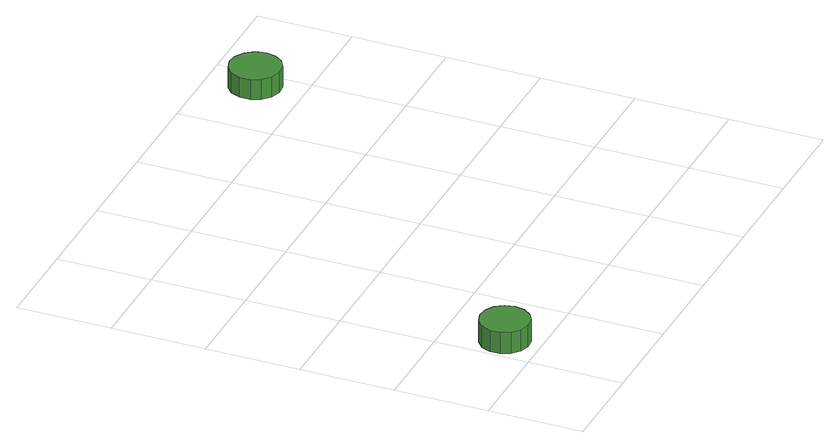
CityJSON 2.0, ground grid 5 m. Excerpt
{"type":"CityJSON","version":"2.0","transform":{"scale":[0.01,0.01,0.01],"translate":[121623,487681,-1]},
"CityObjects":{
"tree1":{"type":"SolitaryVegetationObject","attributes":{"function":"something"},"geometry":[{"type":"MultiSurface","lod":"1","boundaries":[[[0,1,2,3,4,5,6,7,8,9,10,11,12,13,14]],[[15,16,17,18,19,20,21,22,23,24,25,26,27,28,29]],[[0,29,28,1]],[[1,28,27,2]],[[2,27,26,3]],[[3,26,25,4]],[[4,25,24,5]],[[5,24,23,6]],[[6,23,22,7]],[[7,22,21,8]],[[8,21,20,9]],[[9,20,19,10]],[[10,19,18,11]],[[11,18,17,12]],[[12,17,16,13]],[[13,16,15,14]],[[14,15,29,0]]]}]},
"tree2":{"type":"SolitaryVegetationObject","attributes":{"function":"something"},"geometry":[{"type":"MultiSurface","lod":"1","boundaries":[[[30,31,32,33,34,35,36,37,38,39,40,41,42,43,44]],[[45,46,47,48,49,50,51,52,53,54,55,56,57,58,59]],[[30,59,58,31]],[[31,58,57,32]],[[32,57,56,33]],[[33,56,55,34]],[[34,55,54,35]],[[35,54,53,36]],[[36,53,52,37]],[[37,52,51,38]],[[38,51,50,39]],[[39,50,49,40]],[[40,49,48,41]],[[41,48,47,42]],[[42,47,46,43]],[[43,46,45,44]],[[44,45,59,30]]]}]}
},
"vertices":[
[279,190,197],[268,242,197],[236,286,197],[190,313,197],[136,318,197],[85,302,197],[45,266,197],[23,216,197],[23,163,197],[45,113,197],[85,77,197],[136,61,197],[190,66,197],[236,93,197],[268,137,197],[268,137,76],[236,93,76],[190,66,76],[136,61,76],[85,77,76],[45,113,76],[23,163,76],[23,216,76],[45,266,76],[85,302,76],[136,318,76],[190,313,76],[236,286,76],[268,242,76],[279,190,76],
[2014,2247,198],[2003,2302,198],[1970,2347,198],[1921,2375,198],[1866,2381,198],[1812,2364,198],[1771,2327,198],[1748,2275,198],[1748,2219,198],[1771,2168,198],[1812,2131,198],[1866,2114,198],[1921,2119,198],[1970,2147,198],[2003,2193,198],[2003,2193,86],[1970,2147,86],[1921,2119,86],[1866,2114,86],[1812,2131,86],[1771,2168,86],[1748,2219,86],[1748,2275,86],[1771,2327,86],[1812,2364,86],[1866,2381,86],[1921,2375,86],[1970,2347,86],[2003,2302,86],[2014,2247,86]
]}
